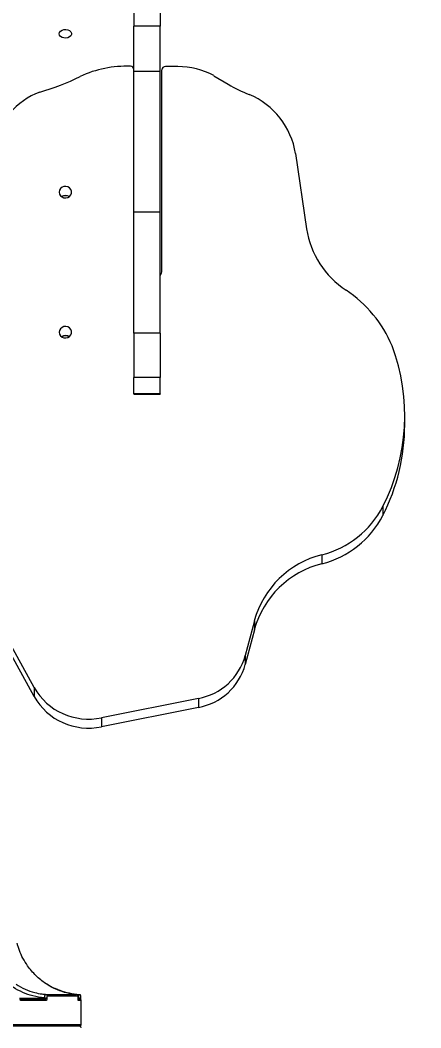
# Model space of a CAD drawing. Header units: millimetres. Extents: x -8422 to 28150, y -6982 to 5510.
# Drawn here: x 17736 to 17964, y 143 to 718 of the extents above; entities that cross this region are included whole.
import ezdxf

# ---------------------------------------------------------------- set-up
doc = ezdxf.new("R2010")
doc.units = ezdxf.units.MM
for name, color, linetype in [('DIKOM_ОБЪЕКТ', 7, 'Continuous'), ('DIKOM_РАЗМЕР_ЗОНА', 7, 'Continuous'), ('DIKOM_РАЗМЕР_ОБЪЕКТА', 7, 'Continuous')]:
    doc.layers.add(name, color=color, linetype=linetype)
doc.styles.add('style1', font='arial.ttf', dxfattribs={"width": 0.8})
doc.dimstyles.new('1-50', dxfattribs={"dimtxt": 300, "dimasz": 200, "dimexe": 100, "dimexo": 0, "dimgap": 100, "dimtad": 1, "dimdec": 0, "dimtxsty": 'style1', "dimcen": 0, "dimclrd": 7, "dimclre": 7, "dimadec": 1, "dimazin": 2, "dimtfac": 1, "dimtdec": 0, "dimtmove": 1, "dimatfit": 3, "dimfxl": 0, "dimlwd": 25, "dimlwe": 18, "dimarcsym": 0})

# ---------------------------------------------------------------- blocks, each defined once
blk = doc.blocks.new('*D15')
at = {"layer": 'Defpoints', "color": 0, "transparency": 16777216}
for p in [(19380.28, 3651.45), (27070.13, 3651.45), (15204.41, -3115.19)]:
    blk.add_point(p, dxfattribs=at)
at = {"layer": 'DIKOM_РАЗМЕР_ОБЪЕКТА', "color": 7, "lineweight": 18, "transparency": 16777216}
for p, q in [((19380.28, 3651.45), (27170.13, 3651.45)), ((15204.41, -3115.19), (27170.13, -3115.19))]:
    blk.add_line(p, q, dxfattribs=at)
at = {"layer": 'DIKOM_РАЗМЕР_ОБЪЕКТА', "color": 7, "lineweight": 25, "transparency": 16777216}
blk.add_line((27070.13, -2915.19), (27070.13, 3451.45), dxfattribs=at)
at = {"layer": 'DIKOM_РАЗМЕР_ОБЪЕКТА', "color": 7, "transparency": 16777216}
for points in [[(27036.8, 3451.45), (27103.47, 3451.45), (27070.13, 3651.45)], [(27036.8, -2915.19), (27103.47, -2915.19), (27070.13, -3115.19)]]:
    blk.add_solid(points, dxfattribs=at)
at = {"layer": 'DIKOM_РАЗМЕР_ОБЪЕКТА', "color": 0, "transparency": 16777216, "insert": (26816.96, -135.25), "char_height": 300, "attachment_point": 5, "rotation": 90, "style": 'style1'}
blk.add_mtext('6750', dxfattribs=at)
blk = doc.blocks.new('*D16')
at = {"layer": 'Defpoints', "color": 0, "transparency": 16777216}
for p in [(12490, 1387.95), (23986.61, 1004.03), (12490, -5796.5)]:
    blk.add_point(p, dxfattribs=at)
at = {"layer": 'DIKOM_РАЗМЕР_ОБЪЕКТА', "color": 7, "lineweight": 18, "transparency": 16777216}
for p, q in [((12490, 1387.95), (12490, -5896.5)), ((23986.61, 1004.03), (23986.61, -5896.5))]:
    blk.add_line(p, q, dxfattribs=at)
at = {"layer": 'DIKOM_РАЗМЕР_ОБЪЕКТА', "color": 7, "lineweight": 25, "transparency": 16777216}
blk.add_line((23786.61, -5796.5), (12690, -5796.5), dxfattribs=at)
at = {"layer": 'DIKOM_РАЗМЕР_ОБЪЕКТА', "color": 7, "transparency": 16777216}
for points in [[(12690, -5763.17), (12690, -5829.83), (12490, -5796.5)], [(23786.61, -5763.17), (23786.61, -5829.83), (23986.61, -5796.5)]]:
    blk.add_solid(points, dxfattribs=at)
at = {"layer": 'DIKOM_РАЗМЕР_ОБЪЕКТА', "color": 0, "transparency": 16777216, "insert": (18238.3, -5543.33), "char_height": 300, "attachment_point": 5, "style": 'style1'}
blk.add_mtext('11500', dxfattribs=at)
blk = doc.blocks.new('*D14')
at = {"layer": 'Defpoints', "color": 0, "transparency": 16777216}
for p in [(20684.73, 5148.63), (28049.7, 5148.63), (14575.76, -5055.5)]:
    blk.add_point(p, dxfattribs=at)
at = {"layer": 'DIKOM_РАЗМЕР_ЗОНА', "color": 7, "lineweight": 18, "transparency": 16777216}
for p, q in [((20684.73, 5148.63), (28149.7, 5148.63)), ((14575.76, -5055.5), (28149.7, -5055.5))]:
    blk.add_line(p, q, dxfattribs=at)
at = {"layer": 'DIKOM_РАЗМЕР_ЗОНА', "color": 7, "lineweight": 25, "transparency": 16777216}
blk.add_line((28049.7, -4855.5), (28049.7, 4948.63), dxfattribs=at)
at = {"layer": 'DIKOM_РАЗМЕР_ЗОНА', "color": 7, "transparency": 16777216}
for points in [[(28016.36, 4948.63), (28083.03, 4948.63), (28049.7, 5148.63)], [(28016.36, -4855.5), (28083.03, -4855.5), (28049.7, -5055.5)]]:
    blk.add_solid(points, dxfattribs=at)
at = {"layer": 'DIKOM_РАЗМЕР_ЗОНА', "color": 0, "transparency": 16777216, "insert": (27796.52, -63.59), "char_height": 300, "attachment_point": 5, "rotation": 90, "style": 'style1'}
blk.add_mtext('10200', dxfattribs=at)
blk = doc.blocks.new('*D13')
at = {"layer": 'Defpoints', "color": 0, "transparency": 16777216}
for p in [(10490, 1785.06), (25983.09, 460.53), (10490, -6882.5)]:
    blk.add_point(p, dxfattribs=at)
at = {"layer": 'DIKOM_РАЗМЕР_ЗОНА', "color": 7, "lineweight": 18, "transparency": 16777216}
for p, q in [((10490, 1785.06), (10490, -6982.5)), ((25983.09, 460.53), (25983.09, -6982.5))]:
    blk.add_line(p, q, dxfattribs=at)
at = {"layer": 'DIKOM_РАЗМЕР_ЗОНА', "color": 7, "lineweight": 25, "transparency": 16777216}
blk.add_line((25783.09, -6882.5), (10690, -6882.5), dxfattribs=at)
at = {"layer": 'DIKOM_РАЗМЕР_ЗОНА', "color": 7, "transparency": 16777216}
for points in [[(10690, -6849.17), (10690, -6915.83), (10490, -6882.5)], [(25783.09, -6849.17), (25783.09, -6915.83), (25983.09, -6882.5)]]:
    blk.add_solid(points, dxfattribs=at)
at = {"layer": 'DIKOM_РАЗМЕР_ЗОНА', "color": 0, "transparency": 16777216, "insert": (18236.55, -6629.33), "char_height": 300, "attachment_point": 5, "style": 'style1'}
blk.add_mtext('15500', dxfattribs=at)

msp = doc.modelspace()

# ---------------------------------------------------------------- linework, layer by layer
at = {"layer": 'DIKOM_ОБЪЕКТ', "color": 7, "linetype": 'Continuous', "lineweight": 15}
for p, q in [((17800.42, 741.89), (17800.42, 714.53)), ((17815.42, 741.89), (17815.42, 714.53)), ((17815.42, 714.53), (17800.42, 714.53)), ((17800.42, 688.71), (17800.42, 714.53)), ((17815.42, 688.71), (17815.42, 714.53)), ((17816.42, 575.29), (17816.42, 689.71)), ((17825.58, 691.55), (17818.44, 691.59)), ((17815.42, 688.71), (17800.42, 688.71)), ((17800.42, 608.53), (17800.42, 688.71)), ((17815.42, 608.53), (17815.42, 688.71)), ((17846.07, 686.34), (17854.24, 681.4)), ((17892.63, 641.9), (17898.88, 599.06)), ((17815.42, 608.53), (17800.42, 608.53)), ((17800.42, 539.53), (17800.42, 608.53)), ((17815.42, 539.53), (17815.42, 608.53)), ((17815.42, 539.53), (17800.42, 539.53)), ((17800.42, 539.53), (17800.42, 514.2)), ((17815.42, 539.53), (17815.42, 514.2)), ((17815.42, 514.2), (17800.42, 514.2)), ((17800.42, 504.87), (17800.42, 514.2)), ((17815.42, 504.87), (17815.42, 514.2)), ((17815.42, 504.87), (17800.42, 504.87)), ((17800.42, 504.87), (17800.42, 504.78)), ((17800.42, 504.78), (17815.42, 504.78)), ((17815.42, 504.87), (17815.42, 504.78)), ((17954.86, 487.34), (17954.86, 492.47)), ((17942.46, 440.73), (17942.46, 435.6)), ((17907.67, 413.14), (17907.67, 408.01)), ((17869.13, 375.6), (17863.99, 355.71)), ((17869.13, 375.6), (17869.13, 370.47)), ((17869.13, 370.47), (17863.99, 350.58)), ((17743.54, 337.41), (17727.38, 366.96)), ((17743.54, 332.28), (17727.38, 361.83)), ((17863.99, 355.71), (17863.99, 350.58)), ((17743.54, 337.41), (17743.54, 332.28)), ((17837.25, 331.31), (17781.94, 320.27)), ((17837.25, 331.31), (17837.25, 326.18)), ((17837.25, 326.18), (17781.94, 315.14)), ((17781.94, 320.27), (17781.94, 315.14)), ((17750.24, 162.51), (17767.63, 162.51)), ((17768.55, 161.51), (17751.12, 161.51)), ((17735.62, 160.45), (17735.62, 160.53)), ((17735.62, 160.45), (17749.53, 160.45)), ((17735.79, 159.95), (17749.41, 159.95)), ((17750.36, 158.95), (17736.16, 158.95)), ((17749.53, 160.45), (17749.53, 160.51)), ((17749.53, 160.51), (17750.82, 160.51)), ((17749.53, 160.45), (17750.82, 160.45)), ((17750.82, 160.51), (17750.82, 160.45)), ((17768.66, 160.45), (17768.66, 160.56)), ((17768.66, 160.45), (17768.66, 160.56)), ((17768.66, 160.56), (17768.66, 160.56)), ((17768.66, 160.45), (17768.66, 160.45)), ((17768.92, 160.49), (17768.67, 160.52)), ((17768.67, 160.45), (17768.92, 160.45)), ((17770.42, 158.95), (17768.83, 158.95)), ((17768.84, 159.95), (17769.42, 159.95)), ((17768.92, 160.45), (17768.92, 160.49)), ((17768.92, 160.49), (17770.25, 160.49)), ((17768.92, 160.45), (17770.25, 160.45)), ((17770.25, 160.45), (17770.25, 160.49)), ((17770.42, 145.45), (17770.42, 158.95)), ((17769.42, 144.45), (17351.42, 144.45)), ((17351.43, 145.45), (17770.42, 145.45))]:
    msp.add_line(p, q, dxfattribs=at)
at = {"layer": 'DIKOM_ОБЪЕКТ', "color": 7, "linetype": 'Continuous', "lineweight": 15, "flags": 128}
for points in [[(17757.92, 710.23), (17758.11, 711.03), (17758.65, 711.75), (17759.5, 712.3), (17760.56, 712.63), (17761.71, 712.69), (17762.82, 712.49), (17763.79, 712.05), (17764.49, 711.4), (17764.87, 710.63), (17764.87, 709.82), (17764.49, 709.05), (17763.79, 708.4), (17762.82, 707.96), (17761.71, 707.76), (17760.56, 707.82), (17759.5, 708.15), (17758.65, 708.7), (17758.11, 709.42), (17757.92, 710.23)], [(17757.92, 619.94), (17758.11, 618.87), (17758.66, 617.92), (17759.51, 617.18), (17760.56, 616.75), (17761.71, 616.66), (17762.83, 616.92), (17763.79, 617.52), (17764.5, 618.37), (17764.88, 619.39), (17764.88, 620.48), (17764.5, 621.5), (17763.79, 622.36), (17762.83, 622.95), (17761.71, 623.21), (17760.56, 623.12), (17759.51, 622.69), (17758.66, 621.96), (17758.11, 621), (17757.92, 619.94)], [(17757.92, 540.06), (17758.11, 538.99), (17758.66, 538.04), (17759.51, 537.31), (17760.56, 536.87), (17761.71, 536.78), (17762.83, 537.05), (17763.79, 537.64), (17764.5, 538.5), (17764.88, 539.52), (17764.88, 540.6), (17764.5, 541.63), (17763.79, 542.48), (17762.83, 543.07), (17761.71, 543.34), (17760.56, 543.25), (17759.51, 542.82), (17758.66, 542.08), (17758.11, 541.13), (17757.92, 540.06)], [(17769.29, 162.51), (17769.48, 162.48), (17769.64, 162.42)]]:
    msp.add_lwpolyline(points, dxfattribs=at)
at = {"layer": 'DIKOM_ОБЪЕКТ', "color": 7, "linetype": 'Continuous', "lineweight": 15}
for centre, radius, start, end in [((17796.16, 629), 62.72, 87.86202, 114.80318), ((17798.49, 689.74), 1.94, 1.75027, 89.60639), ((17818.37, 689.65), 1.94, 87.9325, 178.14924), ((17824.91, 646.05), 45.51, 62.29371, 89.16695), ((17713.96, 795.3), 122.82, 285.50968, 297.06648), ((17887.38, 735.51), 63.45, 238.51351, 250.54673), ((17761.84, 637.43), 42.29, 110.82615, 167.88663), ((17848.7, 634.78), 44.5, 9.20369, 66.78113), ((17761.42, 613.29), 4.63, 61.41323, 118.58677), ((17761.42, 614.44), 3.66, 53.24087, 126.75913), ((17949.59, 606.89), 51.31, 188.77949, 236.70996), ((17811.02, 575.31), 5.4, 324.57038, 359.85315), ((17882.16, 504.79), 71.05, 22.72615, 56.45363), ((17761.42, 533.41), 4.63, 61.41382, 118.58618), ((17761.42, 534.56), 3.66, 53.23987, 126.76013), ((17840.72, 492.45), 114.13, 333.05512, 20.39875), ((17840.19, 487.48), 114.68, 333.10576, 359.93365), ((17894.32, 465.7), 54.23, 284.25502, 332.58371), ((17894.32, 460.57), 54.23, 284.25502, 332.58371), ((17920.46, 361.46), 53.25, 103.89971, 164.59903), ((17920.46, 356.33), 53.25, 103.89981, 164.59893), ((17831.22, 364.77), 34, 280.2179, 344.55311), ((17831.22, 359.64), 34, 280.21812, 344.55289), ((17774.52, 355.23), 35.73, 209.90681, 281.9902), ((17774.52, 350.1), 35.73, 209.90702, 281.99014), ((17750.14, 161.53), 0.982, 358.81154, 84.30318), ((17767.55, 161.51), 0.998, 359.89046, 85.65448), ((17735.13, 158.96), 1.03, 359.38799, 51.56659), ((17749.38, 158.98), 0.977, 358.6345, 88.56363), ((17767.82, 158.95), 1.01, 0.05214, 24.43519), ((17769.42, 158.95), 1, 0, 90), ((17769.42, 145.45), 1, 270, 0), ((17769.42, 143.45), 1, 0, 90)]:
    msp.add_arc(centre, radius, start, end, dxfattribs=at)
for points, knots in [([(17739.88, 178.8), (17738.95, 180.23), (17737.06, 183.14), (17735.41, 186.92), (17734.52, 189.48), (17734.12, 190.82), (17733.9, 191.63), (17733.87, 191.75), (17733.85, 191.81)], [0, 0, 0, 0, 0.284533, 0.57599, 0.744679, 0.830106, 0.918017, 1, 1, 1, 1]), ([(17767.63, 162.51), (17765.84, 162.73), (17762.24, 163.18), (17757.34, 164.81), (17752.3, 167.22), (17748.16, 170.01), (17744.59, 173.19), (17742.09, 175.84), (17740.6, 177.83), (17739.88, 178.8)], [0, 0, 0, 0, 0.173875, 0.350142, 0.488061, 0.692276, 0.797117, 0.901938, 1, 1, 1, 1]), ([(17733.3, 168.28), (17734.97, 167.3), (17738.35, 165.32), (17743.36, 163.62), (17747.37, 162.79), (17749.49, 162.58), (17750.24, 162.51)], [0, 0, 0, 0, 0.318196, 0.643964, 0.875249, 1, 1, 1, 1]), ([(17749.3, 169.49), (17750.1, 168.95), (17751.83, 167.79), (17754.52, 166.38), (17756.35, 165.62), (17757.18, 165.27)], [0, 0, 0, 0, 0.319696, 0.690931, 1, 1, 1, 1]), ([(17749.53, 160.51), (17747.28, 160.8), (17743.04, 161.35), (17737, 163.46), (17733.45, 165.52), (17731.65, 166.57)], [0, 0, 0, 0, 0.359331, 0.675906, 1, 1, 1, 1]), ([(17749.53, 160.51), (17749.54, 160.66), (17749.56, 161.03), (17749.66, 161.59), (17749.82, 162.1), (17750.02, 162.44), (17750.16, 162.49), (17750.24, 162.51)], [0, 0, 0, 0, 0.142376, 0.357254, 0.571669, 0.785742, 1, 1, 1, 1]), ([(17751.12, 161.51), (17751.09, 161.5), (17751.02, 161.48), (17750.93, 161.31), (17750.86, 161.05), (17750.82, 160.77), (17750.82, 160.58), (17750.82, 160.51)], [0, 0, 0, 0, 0.214269, 0.428445, 0.642917, 0.857733, 1, 1, 1, 1]), ([(17757.18, 165.27), (17757.17, 165.27), (17757.1, 165.3), (17756.99, 165.3), (17756.86, 165.18), (17756.82, 165.15)], [0, 0, 0, 0, 0.089891, 0.725551, 1, 1, 1, 1]), ([(17757.18, 165.27), (17757.51, 165.14), (17759.59, 164.34), (17763.6, 163.16), (17767.37, 162.73), (17769.29, 162.51)], [0, 0, 0, 0, 0.084986, 0.533466, 1, 1, 1, 1]), ([(17768.66, 160.56), (17768.66, 160.57), (17768.67, 160.72), (17768.66, 160.99), (17768.63, 161.36), (17768.59, 161.62), (17768.5, 161.9), (17768.34, 162.17), (17768.08, 162.38), (17767.83, 162.5), (17767.67, 162.5), (17767.63, 162.5)], [0, 0, 0, 0, 0.016965, 0.153702, 0.294836, 0.48409, 0.589264, 0.710624, 0.826253, 0.955579, 1, 1, 1, 1]), ([(17768.66, 160.56), (17768.66, 160.65), (17768.66, 160.84), (17768.64, 161.09), (17768.62, 161.3), (17768.59, 161.46), (17768.57, 161.51), (17768.55, 161.51), (17768.55, 161.51)], [0, 0, 0, 0, 0.167326, 0.334436, 0.509124, 0.713058, 0.957729, 1, 1, 1, 1]), ([(17768.92, 160.49), (17768.92, 160.59), (17768.93, 160.92), (17768.98, 161.48), (17769.07, 162.05), (17769.18, 162.44), (17769.26, 162.49), (17769.29, 162.51)], [0, 0, 0, 0, 0.094258, 0.312277, 0.541187, 0.771409, 1, 1, 1, 1]), ([(17770.25, 160.49), (17770.25, 160.59), (17770.25, 160.83), (17770.25, 161.16), (17770.24, 161.4), (17770.23, 161.54), (17770.22, 161.65), (17770.19, 161.8), (17770.11, 162), (17769.94, 162.24), (17769.75, 162.36), (17769.64, 162.42)], [0, 0, 0, 0, 0.125707, 0.273046, 0.436192, 0.541453, 0.605482, 0.658301, 0.741124, 0.860213, 1, 1, 1, 1]), ([(17736.16, 158.95), (17736.1, 158.96), (17735.98, 158.99), (17735.8, 159.19), (17735.65, 159.53), (17735.55, 159.96), (17735.54, 160.29), (17735.53, 160.45)], [0, 0, 0, 0, 0.174182, 0.38957, 0.595805, 0.797872, 1, 1, 1, 1]), ([(17735.74, 159.74), (17735.74, 159.74), (17735.75, 159.73), (17735.72, 159.77), (17735.69, 159.86), (17735.65, 160.04), (17735.62, 160.25), (17735.62, 160.39), (17735.62, 160.45)], [0, 0, 0, 0, 0.011661, 0.190178, 0.368136, 0.594788, 0.83459, 1, 1, 1, 1]), ([(17749.41, 159.95), (17749.42, 159.96), (17749.45, 159.97), (17749.49, 160.06), (17749.52, 160.18), (17749.53, 160.32), (17749.53, 160.42), (17749.53, 160.45)], [0, 0, 0, 0, 0.215061, 0.430085, 0.644828, 0.859288, 1, 1, 1, 1]), ([(17750.82, 160.45), (17750.82, 160.34), (17750.81, 160.06), (17750.76, 159.64), (17750.65, 159.26), (17750.52, 159), (17750.41, 158.97), (17750.36, 158.95)], [0, 0, 0, 0, 0.140791, 0.355288, 0.570036, 0.784972, 1, 1, 1, 1]), ([(17768.73, 159.33), (17768.73, 159.33), (17768.73, 159.33), (17768.72, 159.42), (17768.69, 159.64), (17768.67, 159.98), (17768.66, 160.33), (17768.67, 160.51), (17768.67, 160.57)], [0, 0, 0, 0, 0.074205, 0.226508, 0.443447, 0.694848, 0.900925, 1, 1, 1, 1]), ([(17768.83, 158.95), (17768.82, 158.95), (17768.8, 158.96), (17768.76, 159.04), (17768.72, 159.29), (17768.69, 159.63), (17768.66, 160.02), (17768.66, 160.31), (17768.66, 160.45)], [0, 0, 0, 0, 0.039235, 0.287233, 0.495195, 0.670998, 0.835291, 1, 1, 1, 1]), ([(17769.3, 159.95), (17769.25, 159.96), (17769.17, 159.97), (17769.05, 160.06), (17768.97, 160.19), (17768.94, 160.3), (17768.92, 160.38), (17768.92, 160.43), (17768.92, 160.45)], [0, 0, 0, 0, 0.268582, 0.522854, 0.742563, 0.869113, 0.924248, 1, 1, 1, 1]), ([(17770.27, 159.42), (17770.26, 159.53), (17770.26, 159.77), (17770.25, 160.17), (17770.25, 160.43), (17770.26, 160.5)], [0, 0, 0, 0, 0.373479, 0.81057, 1, 1, 1, 1])]:
    msp.add_open_spline(points, degree=3, knots=knots, dxfattribs=at)

# ---------------------------------------------------------------- dimensions: what is measured, and where the dimension line sits
at = {"layer": 'DIKOM_РАЗМЕР_ЗОНА'}
dim = msp.add_linear_dim(base=(28049.7, 5148.63), p1=(14575.76, -5055.5), p2=(20684.73, 5148.63), angle=270, text='10200', dimstyle='1-50', override={"dimscale": 1, "dimtix": 0, "dimtofl": 1, "dimtmove": 1, "dimatfit": 3}, dxfattribs=at)
dim.commit()
dim.dimension.update_dxf_attribs({"geometry": '*D14', "text_midpoint": (28049.7, -63.59), "dimtype": 160})
dim = msp.add_linear_dim(base=(10490, -6882.5), p1=(25983.09, 460.53), p2=(10490, 1785.06), angle=180, text='15500', dimstyle='1-50', dxfattribs=at)
dim.commit()
dim.dimension.update_dxf_attribs({"geometry": '*D13', "text_midpoint": (18236.55, -6882.5), "dimtype": 160})
at = {"layer": 'DIKOM_РАЗМЕР_ОБЪЕКТА'}
dim = msp.add_linear_dim(base=(27070.13, 3651.45), p1=(15204.41, -3115.19), p2=(19380.28, 3651.45), angle=270, text='6750', dimstyle='1-50', override={"dimscale": 1, "dimtix": 0, "dimtofl": 1, "dimtmove": 1, "dimatfit": 3}, dxfattribs=at)
dim.commit()
dim.dimension.update_dxf_attribs({"geometry": '*D15', "text_midpoint": (27070.13, -135.25), "dimtype": 160})
dim = msp.add_linear_dim(base=(12490, -5796.5), p1=(23986.61, 1004.03), p2=(12490, 1387.95), angle=180, text='11500', dimstyle='1-50', dxfattribs=at)
dim.commit()
dim.dimension.update_dxf_attribs({"geometry": '*D16', "text_midpoint": (18238.3, -5796.5), "dimtype": 160})

doc.saveas('drawing.dxf')
